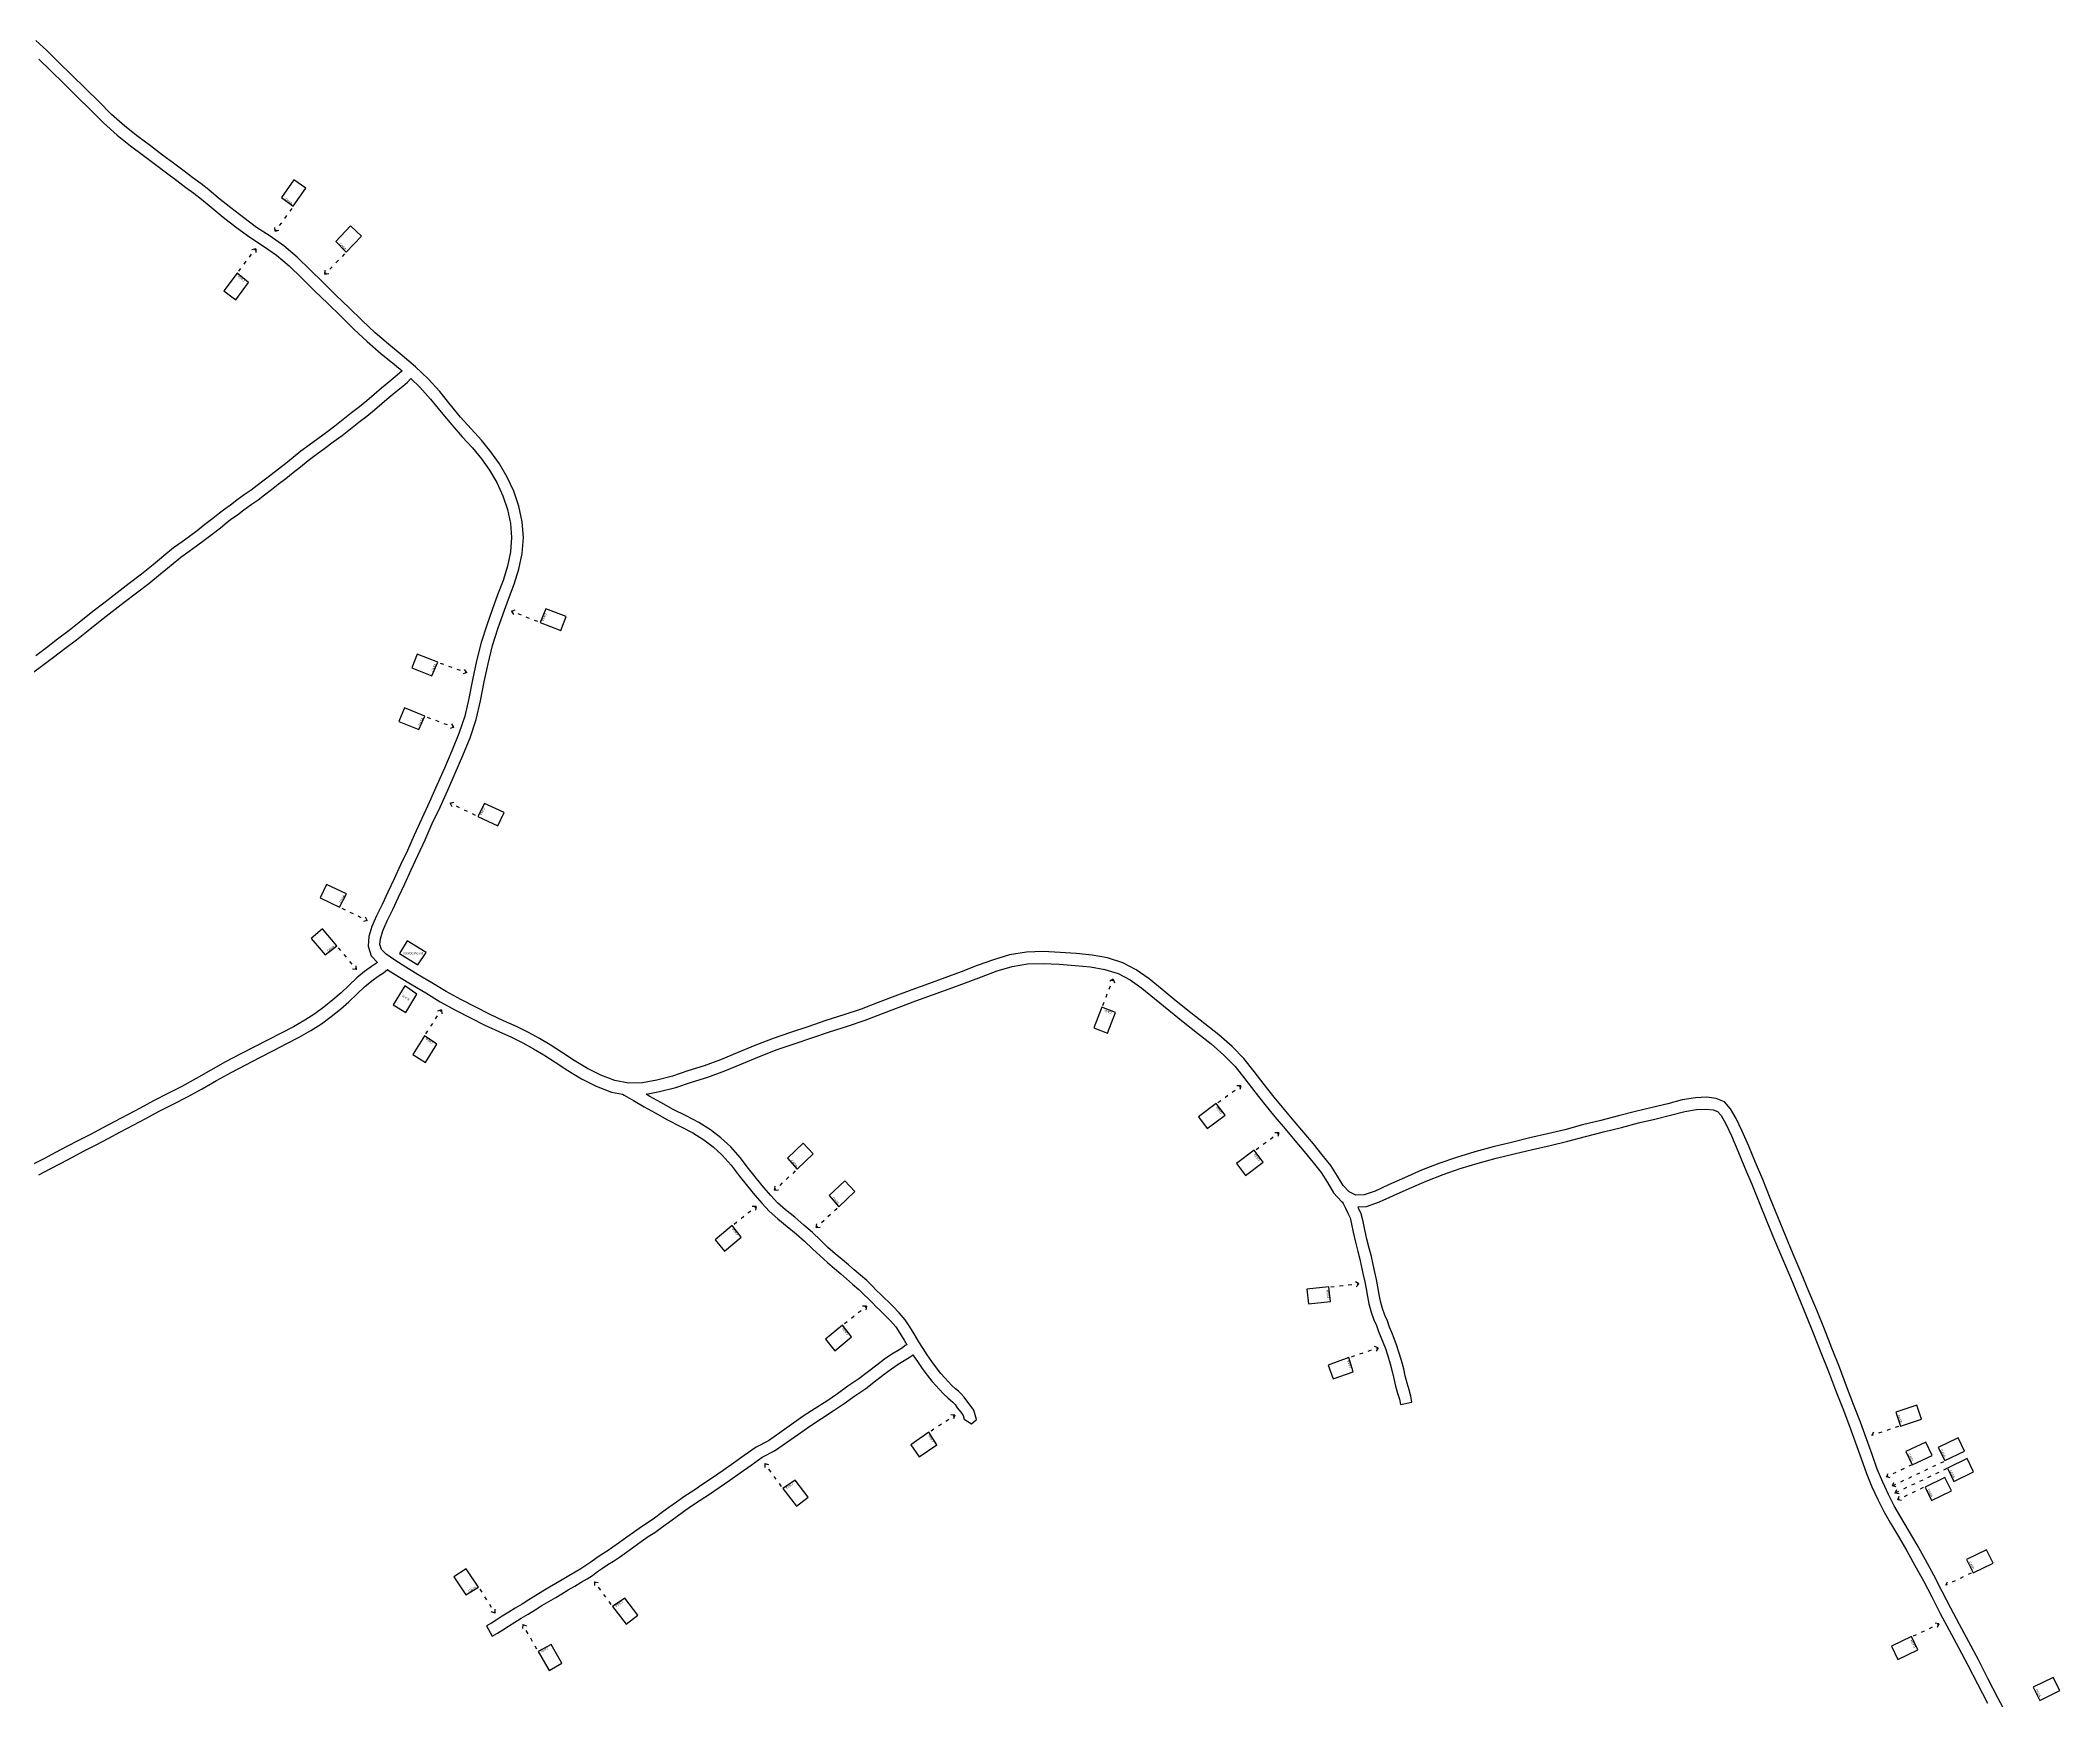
# Model space of a CAD drawing. Extents: x 714896 to 749292, y 8417558 to 8447149.
# Drawn here: x 735331 to 736697, y 8440311 to 8441435 of the extents above; entities that cross this region are included whole.
import ezdxf
from ezdxf.enums import TextEntityAlignment as Align

# ---------------------------------------------------------------- set-up
doc = ezdxf.new("R2010")
doc.units = 0
doc.header["$MEASUREMENT"] = 0
doc.linetypes.add('ACAD_ISO03W100', pattern=[30, 12, -18])
for name, color, linetype in [('LOTE', 7, 'CONTINUOUS'), ('NUM-PORTA', 7, 'CONTINUOUS'), ('QUADRA', 6, 'CONTINUOUS')]:
    doc.layers.add(name, color=color, linetype=linetype)

msp = doc.modelspace()

# ---------------------------------------------------------------- linework, layer by layer
at = {"layer": 'LOTE'}
for p, q in [((735502.2, 8441340.4), (735493.9, 8441328.4)), ((735501.9, 8441322.4), (735510.4, 8441334.7)), ((735510.4, 8441334.7), (735502.2, 8441340.4)), ((735493.9, 8441328.4), (735501.9, 8441322.4)), ((735540.7, 8441309.1), (735530.8, 8441298.5)), ((735548, 8441302.3), (735540.7, 8441309.1)), ((735530.8, 8441298.5), (735537.8, 8441291.4)), ((735537.8, 8441291.4), (735548, 8441302.3)), ((735463.9, 8441277.2), (735455, 8441265.1)), ((735463.1, 8441259.2), (735471.7, 8441270.9)), ((735471.7, 8441270.9), (735463.9, 8441277.2)), ((735455, 8441265.1), (735463.1, 8441259.2)), ((735672.8, 8441050), (735668.9, 8441040.8)), ((735686.5, 8441044.9), (735672.8, 8441050)), ((735668.9, 8441040.8), (735683, 8441035.5)), ((735683, 8441035.5), (735686.5, 8441044.9)), ((735585.7, 8441019.4), (735582.1, 8441010.1)), ((735582.1, 8441010.1), (735595.7, 8441004.8)), ((735599.7, 8441014), (735585.7, 8441019.4)), ((735595.7, 8441004.8), (735599.7, 8441014)), ((735577.1, 8440983.1), (735573.4, 8440973.8)), ((735591, 8440977.5), (735577.1, 8440983.1)), ((735573.4, 8440973.8), (735586.9, 8440968.4)), ((735586.9, 8440968.4), (735591, 8440977.5)), ((735631.4, 8440918.4), (735626.8, 8440909.5)), ((735644.6, 8440912.3), (735631.4, 8440918.4)), ((735640.4, 8440903.2), (735644.6, 8440912.3)), ((735626.8, 8440909.5), (735640.4, 8440903.2)), ((735524.3, 8440863.5), (735520.1, 8440854.5)), ((735537.9, 8440857.2), (735524.3, 8440863.5)), ((735533.3, 8440848.3), (735537.9, 8440857.2)), ((735520.1, 8440854.5), (735533.3, 8440848.3)), ((735521.6, 8440833.5), (735514, 8440827)), ((735531.4, 8440822.1), (735521.6, 8440833.5)), ((735514, 8440827), (735523.5, 8440815.9)), ((735523.5, 8440815.9), (735531.4, 8440822.1)), ((735579, 8440825.4), (735573.8, 8440816.8)), ((735573.8, 8440816.8), (735586.2, 8440809.3)), ((735591.8, 8440817.6), (735579, 8440825.4)), ((735586.2, 8440809.3), (735591.8, 8440817.6)), ((735577.3, 8440795), (735569.5, 8440782.2)), ((735585.6, 8440789.3), (735577.3, 8440795)), ((735578, 8440776.9), (735585.6, 8440789.3)), ((735569.5, 8440782.2), (735578, 8440776.9)), ((736048.9, 8440780.6), (736043.5, 8440766.6)), ((736058.2, 8440777.1), (736048.9, 8440780.6)), ((736052.9, 8440763.1), (736058.2, 8440777.1)), ((735590.8, 8440761.2), (735582.9, 8440748.5)), ((735599.1, 8440755.6), (735590.8, 8440761.2)), ((736043.5, 8440766.6), (736052.9, 8440763.1)), ((735582.9, 8440748.5), (735591.4, 8440743.2)), ((735591.4, 8440743.2), (735599.1, 8440755.6)), ((736126.3, 8440715.5), (736114.3, 8440706.5)), ((736114.3, 8440706.5), (736120.3, 8440698.5)), ((736120.3, 8440698.5), (736132.3, 8440707.5)), ((736132.3, 8440707.5), (736126.3, 8440715.5)), ((735846.8, 8440688.5), (735836.3, 8440678.5)), ((735836.3, 8440678.5), (735842.9, 8440670.9)), ((735842.9, 8440670.9), (735853.7, 8440681.3)), ((735853.7, 8440681.3), (735846.8, 8440688.5)), ((736152.1, 8440683.8), (736140.1, 8440674.8)), ((736158.1, 8440675.8), (736152.1, 8440683.8)), ((736140.1, 8440674.8), (736146.1, 8440666.8)), ((736146.1, 8440666.8), (736158.1, 8440675.8)), ((735875, 8440663.2), (735864.5, 8440653.1)), ((735864.5, 8440653.1), (735871.1, 8440645.6)), ((735871.1, 8440645.6), (735881.9, 8440656)), ((735881.9, 8440656), (735875, 8440663.2)), ((735798.8, 8440632.9), (735787.3, 8440623.3)), ((735793.7, 8440615.6), (735804.9, 8440624.9)), ((735804.9, 8440624.9), (735798.8, 8440632.9)), ((735787.3, 8440623.3), (735793.7, 8440615.6)), ((736202.5, 8440591.5), (736187.6, 8440589.8)), ((736187.6, 8440589.8), (736188.8, 8440579.8)), ((736203.7, 8440581.5), (736202.5, 8440591.5)), ((736188.8, 8440579.8), (736203.7, 8440581.5)), ((735873.4, 8440565.4), (735861.9, 8440555.9)), ((735861.9, 8440555.9), (735868.3, 8440548.2)), ((735868.3, 8440548.2), (735879.5, 8440557.5)), ((735879.5, 8440557.5), (735873.4, 8440565.4)), ((736216.1, 8440543.5), (736202, 8440538.5)), ((736219.1, 8440534), (736216.1, 8440543.5)), ((736202, 8440538.5), (736205.4, 8440529.1)), ((736205.4, 8440529.1), (736219.1, 8440534)), ((736600.3, 8440511.4), (736586.1, 8440506.5)), ((736586.1, 8440506.5), (736589.3, 8440497.1)), ((736589.3, 8440497.1), (736603.5, 8440501.9)), ((736603.5, 8440501.9), (736600.3, 8440511.4)), ((735932, 8440493.1), (735919.7, 8440484.6)), ((735937.3, 8440484.6), (735932, 8440493.1)), ((736628.3, 8440489.3), (736614.8, 8440482.8)), ((736632.7, 8440480.3), (736628.3, 8440489.3)), ((735919.7, 8440484.6), (735925.3, 8440476.3)), ((735925.3, 8440476.3), (735937.3, 8440484.6)), ((736606.5, 8440486.3), (736592.9, 8440480.1)), ((736592.9, 8440480.1), (736597.1, 8440471)), ((736597.1, 8440471), (736610.7, 8440477.2)), ((736610.7, 8440477.2), (736606.5, 8440486.3)), ((736614.8, 8440482.8), (736619.2, 8440473.8)), ((736619.2, 8440473.8), (736632.7, 8440480.3)), ((736634.5, 8440475.3), (736621, 8440468.8)), ((736638.8, 8440466.3), (736634.5, 8440475.3)), ((735841.4, 8440460.6), (735833.2, 8440455)), ((735850.2, 8440449.1), (735841.4, 8440460.6)), ((736619.4, 8440462.4), (736605.9, 8440455.9)), ((736623.8, 8440453.4), (736619.4, 8440462.4)), ((736621, 8440468.8), (736625.3, 8440459.8)), ((736625.3, 8440459.8), (736638.8, 8440466.3)), ((735833.2, 8440455), (735842.3, 8440443)), ((735842.3, 8440443), (735850.2, 8440449.1)), ((736605.9, 8440455.9), (736610.3, 8440446.9)), ((736610.3, 8440446.9), (736623.8, 8440453.4)), ((736647.5, 8440413.5), (736634, 8440407)), ((736634, 8440407), (736638.4, 8440398)), ((736651.9, 8440404.5), (736647.5, 8440413.5)), ((735618.9, 8440400.7), (735610.6, 8440395.2)), ((735610.6, 8440395.2), (735618.7, 8440383.1)), ((735627.3, 8440388.3), (735618.9, 8440400.7)), ((736638.4, 8440398), (736651.9, 8440404.5)), ((735618.7, 8440383.1), (735627.3, 8440388.3)), ((735726.2, 8440380.8), (735718, 8440375.1)), ((735735, 8440369.2), (735726.2, 8440380.8)), ((735718, 8440375.1), (735727.1, 8440363.1)), ((735727.1, 8440363.1), (735735, 8440369.2)), ((736596.7, 8440354.8), (736583.3, 8440348.3)), ((736601.1, 8440345.8), (736596.7, 8440354.8)), ((735676.3, 8440349.4), (735667.5, 8440344.8)), ((735667.5, 8440344.8), (735675.1, 8440331.8)), ((735675.1, 8440331.8), (735683.7, 8440336.9)), ((735683.7, 8440336.9), (735676.3, 8440349.4)), ((736583.3, 8440348.3), (736587.6, 8440339.3)), ((736587.6, 8440339.3), (736601.1, 8440345.8)), ((736692.6, 8440327.2), (736679.1, 8440320.6)), ((736697, 8440318.2), (736692.6, 8440327.2)), ((736679.1, 8440320.6), (736683.5, 8440311.6)), ((736683.5, 8440311.6), (736697, 8440318.2))]:
    msp.add_line(p, q, dxfattribs=at)
at = {"layer": 'LOTE', "color": 7, "linetype": 'ACAD_ISO03W100', "ltscale": 0.2}
for points in [[(735500.9, 8441321), (735489.7, 8441305.5)], [(735465, 8441278.5), (735476.6, 8441293.7)], [(735536.6, 8441290.2), (735523.3, 8441276.4)], [(735667.4, 8441041.4), (735649.6, 8441048.4)], [(735601.3, 8441013.4), (735619.3, 8441006.9)], [(735592.6, 8440976.8), (735610.5, 8440970.1)], [(735625.3, 8440910.3), (735608.1, 8440918.6)], [(735534.8, 8440847.6), (735552, 8440839.2)], [(735532.4, 8440820.8), (735544.6, 8440806)], [(736049.6, 8440781.7), (736056.6, 8440799.5)], [(735591.7, 8440762.6), (735602.1, 8440778.7)], [(736127.5, 8440716), (736142.9, 8440727.3)], [(736153.3, 8440684.3), (736168.7, 8440695.6)], [(735841.6, 8440669.8), (735827.6, 8440656.9)], [(735800.2, 8440633.9), (735815.1, 8440645.8)], [(735869.8, 8440644.5), (735855.8, 8440631.5)], [(736203.8, 8440591.4), (736222.8, 8440593.4)], [(735874.8, 8440566.5), (735889.7, 8440578.4)], [(736217.8, 8440544.1), (736235.9, 8440550.2)], [(735933.4, 8440494), (735949.4, 8440504.6)], [(736588, 8440496.9), (736569.9, 8440490.9)], [(736618.5, 8440473.1), (736583.8, 8440456.7)], [(735832.2, 8440456.4), (735821, 8440471.8)], [(736597.1, 8440471), (736579.8, 8440462.8)], [(736620.6, 8440468.4), (736585.7, 8440451.9)], [(736604.7, 8440455.6), (736587.4, 8440447.4)], [(735717, 8440376.5), (735705.7, 8440391.9)], [(736637.2, 8440397.7), (736619.9, 8440389.5)], [(735628.1, 8440386.8), (735638.5, 8440370.7)], [(735666.7, 8440346.3), (735657.3, 8440362.9)], [(736598, 8440355.2), (736615.3, 8440363.3)]]:
    msp.add_lwpolyline(points, dxfattribs=at)
at = {"layer": 'LOTE'}
for points in [[(735489.7, 8441305.5), (735489.5, 8441308.1)], [(735476.6, 8441293.7), (735474, 8441293)], [(735476.6, 8441293.7), (735476.7, 8441291.1)], [(735489.7, 8441305.5), (735492.2, 8441306.3)], [(735523.3, 8441276.4), (735523.4, 8441279.1)], [(735523.3, 8441276.4), (735525.9, 8441276.9)], [(735649.6, 8441048.4), (735652, 8441049.3)], [(735649.6, 8441048.4), (735651, 8441046.2)], [(735619.3, 8441006.9), (735616.8, 8441006)], [(735619.3, 8441006.9), (735617.8, 8441009.1)], [(735610.5, 8440970.1), (735608, 8440969.2)], [(735610.5, 8440970.1), (735609.1, 8440972.3)], [(735608.1, 8440918.6), (735610.6, 8440919.3)], [(735608.1, 8440918.6), (735609.3, 8440916.3)], [(735552, 8440839.2), (735549.4, 8440838.5)], [(735552, 8440839.2), (735550.8, 8440841.5)], [(735544.6, 8440806), (735542, 8440806.4)], [(735544.6, 8440806), (735544.4, 8440808.6)], [(736056.6, 8440799.5), (736054.3, 8440798.1)], [(736056.6, 8440799.5), (736057.5, 8440797)], [(735602.1, 8440778.7), (735599.6, 8440777.8)], [(735602.1, 8440778.7), (735602.4, 8440776.1)], [(736142.9, 8440727.3), (736140.2, 8440727.3)], [(736142.9, 8440727.3), (736142.3, 8440724.8)], [(736168.7, 8440695.6), (736166.1, 8440695.6)], [(736168.7, 8440695.6), (736168.1, 8440693.1)], [(735827.6, 8440656.9), (735827.9, 8440659.5)], [(735827.6, 8440656.9), (735830.2, 8440657.1)], [(735815.1, 8440645.8), (735812.5, 8440645.7)], [(735815.1, 8440645.8), (735814.6, 8440643.2)], [(735855.8, 8440631.5), (735856.1, 8440634.1)], [(735855.8, 8440631.5), (735858.4, 8440631.8)], [(736222.8, 8440593.4), (736220.5, 8440594.7)], [(736222.8, 8440593.4), (736221, 8440591.4)], [(735889.7, 8440578.4), (735887.1, 8440578.3)], [(735889.7, 8440578.4), (735889.2, 8440575.8)], [(736235.9, 8440550.2), (736233.4, 8440551)], [(736235.9, 8440550.2), (736234.5, 8440547.9)], [(735949.4, 8440504.6), (735946.7, 8440504.7)], [(735949.4, 8440504.6), (735948.7, 8440502)], [(736569.9, 8440490.9), (736571.2, 8440493.2)], [(735821, 8440471.8), (735820.9, 8440469.2)], [(735821, 8440471.8), (735823.5, 8440471.2)], [(736579.8, 8440462.8), (736580.9, 8440465.2)], [(736582.4, 8440462.2), (736579.8, 8440462.8)], [(736583.8, 8440456.7), (736584.8, 8440459.1)], [(736586.3, 8440456.1), (736583.8, 8440456.7)], [(736585.7, 8440451.9), (736586.8, 8440454.3)], [(736588.3, 8440451.3), (736585.7, 8440451.9)], [(736587.4, 8440447.4), (736588.5, 8440449.8)], [(736590, 8440446.8), (736587.4, 8440447.4)], [(735705.7, 8440391.9), (735708.3, 8440391.3)], [(735705.7, 8440391.9), (735705.7, 8440389.3)], [(736619.9, 8440389.5), (736621, 8440391.9)], [(735638.5, 8440370.7), (735635.9, 8440371.5)], [(735638.5, 8440370.7), (735638.6, 8440373.4)], [(735657.3, 8440362.9), (735657, 8440360.3)], [(735657.3, 8440362.9), (735659.8, 8440362)], [(736615.3, 8440363.3), (736612.7, 8440363.8)], [(736615.3, 8440363.3), (736614.2, 8440360.9)]]:
    msp.add_lwpolyline(points, dxfattribs=at)
at = {"layer": 'QUADRA'}
for points in [[(736662.2, 8440300.3), (736655.2, 8440313.4), (736648.4, 8440326.4), (736642, 8440339.1), (736635.5, 8440351.3), (736629.2, 8440362.9), (736623.3, 8440374.1), (736617.6, 8440385.3), (736611.9, 8440396.3), (736606.2, 8440406.7), (736600.6, 8440416.9), (736594.8, 8440426.7), (736589.5, 8440435.5), (736585.1, 8440443.3), (736581.2, 8440451), (736577.4, 8440459.3), (736573.6, 8440468.1), (736570.1, 8440477.9), (736566.4, 8440488.6), (736562.2, 8440499.9), (736557.6, 8440511.8), (736552.8, 8440524.3), (736548, 8440537.1), (736542.9, 8440550), (736537.9, 8440562.7), (736532.7, 8440575.5), (736527.4, 8440588.2), (736522.2, 8440600.9), (736516.8, 8440613.5), (736511.4, 8440626.1), (736506.3, 8440638.7), (736501.2, 8440651.4), (736496.1, 8440663.9), (736491.2, 8440675.5), (736486.6, 8440686.5), (736482.2, 8440696.7), (736478.2, 8440705.3), (736474.4, 8440711.9), (736470.2, 8440716.5), (736464.7, 8440718.9), (736458.2, 8440719.6), (736450.6, 8440719.3), (736441.7, 8440717.8), (736431.8, 8440715.3), (736421.2, 8440712.7), (736410.1, 8440710), (736398.6, 8440707.1), (736386.5, 8440704), (736374.2, 8440700.9), (736362.3, 8440697.7), (736350.5, 8440694.9), (736338.5, 8440692.1), (736326.1, 8440689.1), (736313.8, 8440686.2), (736301.4, 8440682.8), (736289, 8440679), (736277, 8440674.8), (736265.2, 8440670.3), (736253.7, 8440665.2), (736243, 8440660.3), (736233.8, 8440656.2), (736226.5, 8440653.6), (736220.8, 8440653.5), (736216.2, 8440655.6), (736212.2, 8440659.9), (736208.4, 8440666.2), (736203.9, 8440673.4), (736198.1, 8440680.7), (736192.1, 8440688.1), (736185.6, 8440695.7), (736179, 8440703.5), (736172.3, 8440711.5), (736165.5, 8440719.7), (736158.7, 8440728.2), (736152.1, 8440737.1), (736145.1, 8440745.8), (736137.1, 8440754), (736128.1, 8440761.8), (736118.7, 8440769.3), (736109.1, 8440776.8), (736099.2, 8440784.7), (736089.7, 8440792.5), (736080.9, 8440799.8), (736072.3, 8440805.9), (736063.1, 8440810.7), (736052.9, 8440813.9), (736042.4, 8440815.7), (736031.7, 8440816.8), (736020.7, 8440817.6), (736009.3, 8440818.2), (735997.9, 8440817.7), (735986.6, 8440815.9), (735975.7, 8440812.7), (735964.7, 8440808.7), (735953.9, 8440804.6), (735942.8, 8440800.4), (735931.7, 8440796.4), (735920.4, 8440792.4), (735909, 8440788.1), (735897.7, 8440783.8), (735886.2, 8440779.3), (735874.4, 8440775.4), (735862.2, 8440771.5), (735850.1, 8440767.4), (735838.4, 8440763.4), (735826.5, 8440759.4), (735814.3, 8440754.7), (735802.3, 8440749.6), (735791, 8440745), (735779.9, 8440740.9), (735768.9, 8440737.5), (735758.4, 8440734), (735748, 8440731.3), (735738.2, 8440729.3), (735728.7, 8440729.1), (735719.4, 8440730.9), (735710.1, 8440734.5), (735700.9, 8440739.2), (735692, 8440744.5), (735683.4, 8440750.1), (735675.7, 8440755.1), (735668.5, 8440759.5), (735661, 8440763.5), (735652.9, 8440767.5), (735644.2, 8440771.4), (735635.1, 8440775.7), (735625.5, 8440780.6), (735615.4, 8440785.7), (735605.3, 8440791.3), (735595.6, 8440797.1), (735586.4, 8440802.5), (735578, 8440807.6), (735570.7, 8440812.3), (735564.8, 8440816.4), (735561.7, 8440819.6), (735560.6, 8440822.9), (735560.9, 8440826.9), (735562.6, 8440832.3), (735565.5, 8440839), (735569.2, 8440846.6), (735573.1, 8440855), (735577.3, 8440864), (735581.7, 8440873.4), (735586.3, 8440883.2), (735591.1, 8440893.7), (735596, 8440904.8), (735601.4, 8440916), (735606.4, 8440927.5), (735611.5, 8440939), (735616.7, 8440950.9), (735621.5, 8440962.9), (735625.6, 8440975.2), (735628.7, 8440987.9), (735631, 8441000.6), (735633.7, 8441012.9), (735636.8, 8441025.2), (735640.4, 8441036.6), (735644, 8441046.8), (735647.5, 8441056.7), (735651.4, 8441066.7), (735654.5, 8441076.9), (735656.7, 8441087.5), (735657.6, 8441098.3), (735656.8, 8441108.9), (735654.6, 8441119.5), (735651.1, 8441129.6), (735646.7, 8441139.2), (735641.4, 8441148.1), (735635.6, 8441156.3), (735629.3, 8441164.2), (735622.2, 8441171.9), (735615.1, 8441179.8), (735608.1, 8441188.3), (735601, 8441197.1), (735593.3, 8441205.7), (735584.7, 8441213.8), (735575.6, 8441221.5), (735566.3, 8441229.1), (735557.3, 8441236.9), (735548.5, 8441245.1), (735539.7, 8441253.7), (735530.8, 8441262.3), (735521.9, 8441271), (735513.3, 8441279.5), (735504.6, 8441288), (735495.5, 8441295.6), (735486.2, 8441302.1), (735477.1, 8441308.1), (735468.4, 8441314.5), (735459.6, 8441321.4), (735451.3, 8441328), (735444.9, 8441333.5), (735439.5, 8441337.6), (735434, 8441341.6), (735428, 8441346.2), (735421, 8441351.5), (735413.5, 8441357.1), (735405.3, 8441363.2), (735396.7, 8441369.6), (735387.9, 8441376.7), (735379, 8441384.6), (735370.4, 8441393.2), (735361.3, 8441402.2), (735352.2, 8441411.1), (735343.4, 8441419.7), (735335.3, 8441427.7), (735327.8, 8441434.6)], [(735329.8, 8441421.9), (735337.8, 8441414), (735346.6, 8441405.4), (735355.7, 8441396.5), (735364.7, 8441387.6), (735373.5, 8441378.8), (735382.7, 8441370.6), (735391.8, 8441363.3), (735400.5, 8441356.8), (735408.7, 8441350.7), (735416.2, 8441345.1), (735423.1, 8441339.9), (735429.2, 8441335.2), (735434.7, 8441331.2), (735439.9, 8441327.2), (735446.3, 8441321.9), (735454.6, 8441315.1), (735463.5, 8441308.1), (735472.6, 8441301.6), (735481.7, 8441295.5), (735490.6, 8441289.3), (735499.2, 8441282.1), (735507.7, 8441273.8), (735516.3, 8441265.3), (735525.2, 8441256.6), (735534.2, 8441248), (735542.9, 8441239.3), (735551.9, 8441230.9), (735561.1, 8441222.9), (735570.5, 8441215.4), (735575.5, 8441211.1), (735573.8, 8441209.4), (735570.9, 8441207), (735566.6, 8441203.5), (735561.6, 8441199.3), (735556.6, 8441195), (735551.8, 8441190.9), (735546.8, 8441186.8), (735541.3, 8441182.6), (735535.7, 8441178.1), (735530, 8441173.7), (735524.3, 8441169.4), (735518.5, 8441165.1), (735512.7, 8441160.9), (735507.1, 8441156.8), (735501.8, 8441152.5), (735496.8, 8441148.5), (735491.9, 8441144.6), (735486.9, 8441140.7), (735482.2, 8441137.1), (735477.6, 8441133.5), (735473.4, 8441130.3), (735468.7, 8441127.1), (735463.7, 8441123.5), (735459.4, 8441120.1), (735455.7, 8441117.6), (735452.1, 8441114.9), (735447.6, 8441111.2), (735442.2, 8441107.1), (735436.9, 8441102.9), (735431.7, 8441099.1), (735426.7, 8441095.5), (735421, 8441091.3), (735414.3, 8441085.9), (735407.1, 8441079.9), (735399.2, 8441073.5), (735391, 8441067.3), (735382.7, 8441060.9), (735374.6, 8441054.5), (735366.4, 8441048.2), (735358.2, 8441041.8), (735350.2, 8441035.5), (735342.5, 8441029.5), (735334.9, 8441023.7), (735327.8, 8441018.3)], [(735325.6, 8441006.8), (735332.6, 8441011.9), (735339.8, 8441017.4), (735347.4, 8441023.2), (735355.2, 8441029.2), (735363.1, 8441035.5), (735371.3, 8441041.9), (735379.5, 8441048.2), (735387.6, 8441054.6), (735395.8, 8441060.9), (735404.2, 8441067.2), (735412.2, 8441073.7), (735419.4, 8441079.7), (735425.9, 8441085), (735431.4, 8441089), (735436.4, 8441092.7), (735441.7, 8441096.5), (735447.1, 8441100.7), (735452.6, 8441104.9), (735457.1, 8441108.6), (735460.4, 8441111.1), (735464.1, 8441113.6), (735468.5, 8441117.1), (735473.4, 8441120.6), (735478.1, 8441123.8), (735482.5, 8441127.2), (735487.1, 8441130.7), (735491.8, 8441134.4), (735496.8, 8441138.3), (735501.8, 8441142.2), (735506.9, 8441146.2), (735512, 8441150.5), (735517.4, 8441154.4), (735523.2, 8441158.7), (735529, 8441163), (735534.9, 8441167.3), (735540.7, 8441171.8), (735546.3, 8441176.4), (735551.7, 8441180.5), (735556.9, 8441184.7), (735561.8, 8441188.9), (735566.7, 8441193.2), (735571.7, 8441197.4), (735576, 8441200.8), (735579.3, 8441203.5), (735581.5, 8441205.9), (735587.6, 8441200.1), (735594.8, 8441192), (735601.9, 8441183.2), (735609.1, 8441174.6), (735616.3, 8441166.5), (735623.2, 8441159), (735629.2, 8441151.5), (735634.7, 8441143.8), (735639.6, 8441135.5), (735643.7, 8441126.6), (735646.9, 8441117.3), (735648.8, 8441107.8), (735649.6, 8441098.3), (735648.8, 8441088.6), (735646.8, 8441078.9), (735643.9, 8441069.3), (735640, 8441059.5), (735636.4, 8441049.4), (735632.8, 8441039.1), (735629.1, 8441027.4), (735625.9, 8441014.8), (735623.2, 8441002.1), (735620.8, 8440989.5), (735617.9, 8440977.5), (735614, 8440965.7), (735609.3, 8440953.9), (735604.2, 8440942.2), (735599, 8440930.7), (735594.1, 8440919.4), (735588.8, 8440908.2), (735583.8, 8440897), (735579.1, 8440886.6), (735574.5, 8440876.8), (735570.1, 8440867.4), (735565.8, 8440858.3), (735562, 8440850), (735558.3, 8440842.3), (735555.1, 8440835.1), (735553, 8440828.3), (735552.5, 8440821.8), (735554.7, 8440815.4), (735559, 8440810.9), (735558.3, 8440810.4), (735554.8, 8440808.1), (735550.2, 8440804.8), (735544.9, 8440800.4), (735539.6, 8440795.3), (735534.3, 8440790.2), (735528.7, 8440785.5), (735522.6, 8440780.6), (735516.6, 8440776), (735509.7, 8440771.7), (735502.1, 8440767.4), (735493.8, 8440763), (735485, 8440758.4), (735475.7, 8440753.7), (735466, 8440748.7), (735456.1, 8440743.5), (735446.1, 8440737.9), (735436.2, 8440732.4), (735426.6, 8440727), (735417, 8440722.2), (735407.4, 8440717.3), (735398.4, 8440712.3), (735389.8, 8440707.8), (735381.3, 8440703.3), (735373.1, 8440698.9), (735364.8, 8440694.5), (735356.7, 8440690.4), (735348.8, 8440686.3), (735341.1, 8440682.2), (735333.7, 8440678.3), (735326, 8440674.3)], [(735329.7, 8440667.2), (735337.5, 8440671.2), (735344.9, 8440675.1), (735352.5, 8440679.2), (735360.4, 8440683.3), (735368.5, 8440687.4), (735376.8, 8440691.8), (735385.1, 8440696.2), (735393.6, 8440700.7), (735402.2, 8440705.3), (735411.2, 8440710.3), (735420.6, 8440715), (735430.4, 8440719.9), (735440.2, 8440725.4), (735450, 8440731), (735459.9, 8440736.4), (735469.8, 8440741.6), (735479.3, 8440746.6), (735488.6, 8440751.3), (735497.5, 8440756), (735506, 8440760.4), (735513.8, 8440764.8), (735521.1, 8440769.4), (735527.6, 8440774.3), (735533.8, 8440779.3), (735539.6, 8440784.2), (735545.2, 8440789.6), (735550.2, 8440794.4), (735555, 8440798.5), (735559.3, 8440801.5), (735562.9, 8440803.9), (735565.7, 8440806), (735566.2, 8440805.7), (735573.8, 8440800.8), (735582.3, 8440795.7), (735591.5, 8440790.2), (735601.3, 8440784.3), (735611.6, 8440778.6), (735621.9, 8440773.4), (735631.6, 8440768.5), (735640.9, 8440764.1), (735649.5, 8440760.2), (735657.3, 8440756.4), (735664.5, 8440752.5), (735671.5, 8440748.3), (735679.1, 8440743.4), (735687.7, 8440737.7), (735697, 8440732.2), (735706.9, 8440727.1), (735717.2, 8440723.2), (735724.6, 8440721.8), (735725.7, 8440721.1), (735732, 8440717.5), (735739.3, 8440713.2), (735746.8, 8440709), (735755.2, 8440704.3), (735764, 8440699.9), (735772.3, 8440695.5), (735779.7, 8440690.9), (735786.1, 8440686), (735792.2, 8440680.4), (735798.1, 8440673.7), (735803.7, 8440666.5), (735809.2, 8440659.6), (735814.2, 8440653.4), (735819.1, 8440647.8), (735824, 8440642.6), (735829.8, 8440637.4), (735836.1, 8440632.3), (735842.1, 8440627.2), (735847.8, 8440622.2), (735853.2, 8440617.2), (735858.3, 8440612.3), (735863.3, 8440607.8), (735868, 8440603.7), (735872.4, 8440600.2), (735876.2, 8440596.8), (735880.3, 8440593.2), (735884.6, 8440589.6), (735888, 8440586.3), (735891, 8440583.2), (735893.8, 8440580.6), (735896.4, 8440577.9), (735899, 8440575.4), (735902, 8440572.4), (735905.9, 8440568.4), (735909.5, 8440564.3), (735912.3, 8440560), (735915.3, 8440555.4), (735917.1, 8440552.2), (735916, 8440551.6), (735914.1, 8440550.2), (735911.1, 8440548.3), (735907, 8440545.9), (735901.9, 8440542.5), (735896.8, 8440538.5), (735891, 8440534.1), (735884.6, 8440529.1), (735877.2, 8440524.3), (735870.1, 8440519.1), (735862.8, 8440514.1), (735855, 8440509), (735847, 8440503.8), (735839.1, 8440498.2), (735831.1, 8440492.6), (735823.5, 8440487.3), (735815, 8440482.9), (735807, 8440477.4), (735799.7, 8440472), (735792.7, 8440467.1), (735785.6, 8440462.2), (735779, 8440457.8), (735772.9, 8440453.7), (735766.9, 8440449.8), (735761.2, 8440445.8), (735756, 8440442), (735751, 8440438.4), (735746.3, 8440435), (735742, 8440431.9), (735737.6, 8440429.1), (735732.7, 8440425.6), (735727.6, 8440422.1), (735722.6, 8440418.4), (735718.2, 8440415.2), (735714.2, 8440412.6), (735710.3, 8440410.2), (735706.7, 8440407.7), (735703.2, 8440405.2), (735699.9, 8440402.8), (735696.4, 8440400.6), (735692.7, 8440398.3), (735688.4, 8440395.8), (735683.9, 8440393.2), (735679.6, 8440390.7), (735675.3, 8440388.2), (735670.8, 8440385.5), (735666, 8440382.6), (735661.3, 8440379.6), (735656.7, 8440376.8), (735652.1, 8440374.1), (735647.7, 8440371.4), (735643.2, 8440368.7), (735639.3, 8440366), (735636, 8440363.9), (735632.6, 8440362), (735636.5, 8440355), (735640.1, 8440357), (735643.7, 8440359.4), (735647.5, 8440361.9), (735651.8, 8440364.5), (735656.2, 8440367.2), (735660.8, 8440370), (735665.5, 8440372.8), (735670.2, 8440375.8), (735674.9, 8440378.6), (735679.5, 8440381.3), (735683.6, 8440383.8), (735687.9, 8440386.3), (735692.5, 8440388.9), (735696.8, 8440391.5), (735700.7, 8440393.9), (735704.4, 8440396.2), (735707.8, 8440398.7), (735711.2, 8440401.1), (735714.7, 8440403.5), (735718.5, 8440405.9), (735722.7, 8440408.6), (735727.3, 8440412), (735732.3, 8440415.6), (735737.3, 8440419.1), (735742, 8440422.4), (735746.5, 8440425.3), (735751, 8440428.5), (735755.7, 8440431.9), (735760.7, 8440435.6), (735765.9, 8440439.3), (735771.4, 8440443.2), (735777.3, 8440447.1), (735783.5, 8440451.1), (735790.1, 8440455.6), (735797.3, 8440460.5), (735804.3, 8440465.5), (735811.7, 8440470.8), (735819.1, 8440476.1), (735827.6, 8440480.4), (735835.7, 8440486.1), (735843.7, 8440491.7), (735851.5, 8440497.2), (735859.4, 8440502.4), (735867.2, 8440507.5), (735874.7, 8440512.5), (735881.8, 8440517.7), (735889.3, 8440522.6), (735895.9, 8440527.8), (735901.7, 8440532.2), (735906.6, 8440536), (735911.2, 8440539.1), (735915.2, 8440541.5), (735918.6, 8440543.6), (735920.6, 8440545), (735921.2, 8440545.3), (735922, 8440544.1), (735924.2, 8440540.8), (735927.5, 8440536.2), (735930.7, 8440531.7), (735934, 8440527.6), (735936.8, 8440524.5), (735938.8, 8440522.2), (735942.1, 8440518.7), (735944.8, 8440516.4), (735946.6, 8440514.8), (735948.2, 8440513.4), (735949.7, 8440511.7), (735951.2, 8440509.6), (735953.5, 8440506.5), (735955.1, 8440504.3), (735955.8, 8440501.8), (735960.9, 8440498.6), (735964.2, 8440501.7), (735962.4, 8440507.9), (735959.9, 8440511.3), (735957.7, 8440514.3), (735955.9, 8440516.7), (735953.9, 8440519), (735951.9, 8440520.8), (735950, 8440522.5), (735947.6, 8440524.5), (735944.8, 8440527.6), (735942.7, 8440529.9), (735940.1, 8440532.8), (735937.1, 8440536.5), (735934, 8440540.8), (735930.8, 8440545.3), (735928, 8440549.6), (735925.1, 8440554.2), (735922.1, 8440559.5), (735919, 8440564.4), (735915.9, 8440569.1), (735911.8, 8440573.8), (735907.7, 8440578.1), (735904.6, 8440581.2), (735902.1, 8440583.5), (735899.5, 8440586.3), (735896.6, 8440589), (735893.6, 8440592), (735890, 8440595.6), (735885.6, 8440599.2), (735881.5, 8440602.8), (735877.5, 8440606.3), (735873.2, 8440609.9), (735868.6, 8440613.8), (735863.7, 8440618.1), (735858.7, 8440623), (735853.2, 8440628.1), (735847.4, 8440633.2), (735841.2, 8440638.5), (735835, 8440643.5), (735829.6, 8440648.3), (735825, 8440653.2), (735820.3, 8440658.6), (735815.4, 8440664.6), (735810, 8440671.4), (735804.3, 8440678.8), (735798, 8440686), (735791.3, 8440692.1), (735784.2, 8440697.5), (735776.3, 8440702.5), (735767.7, 8440707.1), (735758.9, 8440711.3), (735750.7, 8440716), (735743.2, 8440720.2), (735740.7, 8440721.7), (735749.8, 8440723.5), (735760.7, 8440726.3), (735771.4, 8440729.8), (735782.4, 8440733.3), (735793.9, 8440737.5), (735805.4, 8440742.2), (735817.3, 8440747.2), (735829.2, 8440751.9), (735840.9, 8440755.8), (735852.7, 8440759.9), (735864.7, 8440763.9), (735876.9, 8440767.8), (735888.9, 8440771.8), (735900.6, 8440776.3), (735911.9, 8440780.7), (735923.1, 8440784.9), (735934.4, 8440788.9), (735945.6, 8440792.9), (735956.8, 8440797.1), (735967.5, 8440801.2), (735978.2, 8440805.1), (735988.4, 8440808.1), (735998.7, 8440809.8), (736009.2, 8440810.2), (736020.1, 8440809.6), (736031, 8440808.8), (736041.3, 8440807.8), (736051.1, 8440806.1), (736060, 8440803.3), (736068.1, 8440799.1), (736076, 8440793.5), (736084.6, 8440786.4), (736094.2, 8440778.5), (736104.1, 8440770.6), (736113.7, 8440763), (736123, 8440755.7), (736131.6, 8440748.2), (736139.1, 8440740.5), (736145.8, 8440732.2), (736152.4, 8440723.4), (736159.3, 8440714.7), (736166.1, 8440706.3), (736172.9, 8440698.3), (736179.5, 8440690.5), (736185.9, 8440683), (736191.9, 8440675.6), (736197.3, 8440668.8), (736201.6, 8440662), (736205.8, 8440655.1), (736211.4, 8440648.9), (736211.5, 8440648.8), (736212.2, 8440647.7), (736213.9, 8440644.6), (736215.4, 8440641.3), (736216.9, 8440638.1), (736217.9, 8440633.9), (736219, 8440628.3), (736220.5, 8440621.7), (736222.2, 8440615.4), (736223.6, 8440610.1), (736224.7, 8440604.8), (736225.8, 8440599.6), (736227, 8440594.7), (736227.8, 8440590), (736228.7, 8440584.9), (736229.5, 8440579.8), (736231.2, 8440574.3), (736233, 8440569.1), (736234.8, 8440565.3), (736236.2, 8440561.2), (736237.8, 8440557.4), (736239.4, 8440553.6), (736240.8, 8440549.6), (736242.4, 8440544.7), (736244, 8440539.3), (736245.4, 8440534.1), (736246.5, 8440529.4), (736247.7, 8440524.3), (736249.1, 8440519.5), (736250.3, 8440515.5), (736251, 8440511.9), (736258.8, 8440513.4), (736258.1, 8440517.4), (736256.8, 8440521.7), (736255.5, 8440526.3), (736254.3, 8440531.2), (736253.2, 8440536), (736251.7, 8440541.6), (736250, 8440547.1), (736248.4, 8440552.2), (736246.8, 8440556.5), (736245.2, 8440560.4), (736243.7, 8440564.1), (736242.2, 8440568.3), (736240.5, 8440572.2), (736238.8, 8440576.8), (736237.4, 8440581.6), (736236.6, 8440586.2), (736235.7, 8440591.3), (736234.8, 8440596.4), (736233.6, 8440601.4), (736232.5, 8440606.5), (736231.4, 8440612), (736229.9, 8440617.5), (736228.2, 8440623.7), (736226.8, 8440630), (736225.7, 8440635.6), (736224.5, 8440640.7), (736222.7, 8440644.7), (736222.3, 8440645.5), (736228, 8440645.7), (736236.8, 8440648.8), (736246.3, 8440653.1), (736257, 8440657.9), (736268.3, 8440662.9), (736279.8, 8440667.3), (736291.5, 8440671.4), (736303.6, 8440675.1), (736315.8, 8440678.4), (736328, 8440681.3), (736340.3, 8440684.3), (736352.4, 8440687.1), (736364.2, 8440690), (736376.1, 8440693.1), (736388.4, 8440696.2), (736400.6, 8440699.3), (736412.1, 8440702.3), (736423.1, 8440704.9), (736433.7, 8440707.6), (736443.4, 8440710), (736451.4, 8440711.3), (736457.9, 8440711.6), (736462.6, 8440711.1), (736465.4, 8440709.9), (736467.9, 8440707.2), (736471.1, 8440701.6), (736474.9, 8440693.5), (736479.2, 8440683.4), (736483.8, 8440672.4), (736488.8, 8440660.8), (736493.8, 8440648.4), (736498.9, 8440635.7), (736504.1, 8440623), (736509.4, 8440610.4), (736514.8, 8440597.8), (736520, 8440585.1), (736525.2, 8440572.5), (736530.4, 8440559.7), (736535.5, 8440547), (736540.5, 8440534.2), (736545.3, 8440521.4), (736550.2, 8440509), (736554.7, 8440497.1), (736558.9, 8440485.9), (736562.6, 8440475.2), (736566.2, 8440465.2), (736570, 8440456), (736574, 8440447.5), (736578, 8440439.5), (736582.6, 8440431.4), (736587.9, 8440422.6), (736593.6, 8440412.9), (736599.1, 8440402.9), (736604.8, 8440392.5), (736610.5, 8440381.7), (736616.1, 8440370.4), (736622.2, 8440359.1), (736628.5, 8440347.5), (736634.9, 8440335.4), (736641.3, 8440322.8), (736648.1, 8440309.7)]]:
    msp.add_lwpolyline(points, dxfattribs=at)

# ---------------------------------------------------------------- texts
at = {"layer": 'NUM-PORTA'}
for s, rotation, p in [('CASA', 322.812, (735498.5, 8441325.2)), ('CASA', 314.3989, (735534.9, 8441294.7)), ('CASA', 141.111, (735467.2, 8441274.2)), ('CASA', 247.034, (735670.9, 8441044.7)), ('CASA', 66.3894, (735597.7, 8441010)), ('CASA', 65.4993, (735589, 8440973.5)), ('CASA', 242.7564, (735629, 8440913.3)), ('CASA', 62.4928, (735535.7, 8440853.4)), ('CASA', 37.9586, (735527.7, 8440819.6)), ('ASSOCIACAO', 0.0062, (735583, 8440816.3)), ('B A R', 145.7877, (735578.5, 8440787.6)), ('CASA', 159.0732, (736053.2, 8440778.4)), ('CASA', 145.7877, (735594.3, 8440758.5)), ('CASA', 126.712, (736128.8, 8440711.3)), ('CASA', 126.712, (736154.6, 8440679.6)), ('CASA', 311.2239, (735840.2, 8440674.4)), ('CASA', 311.2239, (735868.4, 8440649.1)), ('CASA', 127.1508, (735801.3, 8440629.2)), ('CASA', 96.5104, (736202.6, 8440586.6)), ('CASA', 127.1508, (735875.9, 8440561.8)), ('CASA', 107.1855, (736217.2, 8440539.3)), ('CASA', 288.7756, (736588.2, 8440501.8)), ('CASA', 122.0531, (735934.1, 8440489.2)), ('CASA', 294.6522, (736595.5, 8440475.6)), ('CASA', 295.8515, (736617.5, 8440478.4)), ('CASA', 295.8515, (736623.7, 8440464.4)), ('CASA', 214.6429, (735837, 8440457.3)), ('CASA', 295.8515, (736608.6, 8440451.5)), ('CASA', 295.8515, (736636.8, 8440402.6)), ('CASA', 31.1847, (735623.4, 8440386.2)), ('CASA', 214.6429, (735721.8, 8440377.4)), ('CASA', 115.8515, (736598.4, 8440350.3)), ('CASA', 207.8709, (735671.5, 8440346.6)), ('CASA', 295.8515, (736681.8, 8440316.2))]:
    msp.add_text(s, height=1.5, rotation=rotation, dxfattribs=at).set_placement(p, align=Align.CENTER)

doc.saveas('drawing.dxf')
